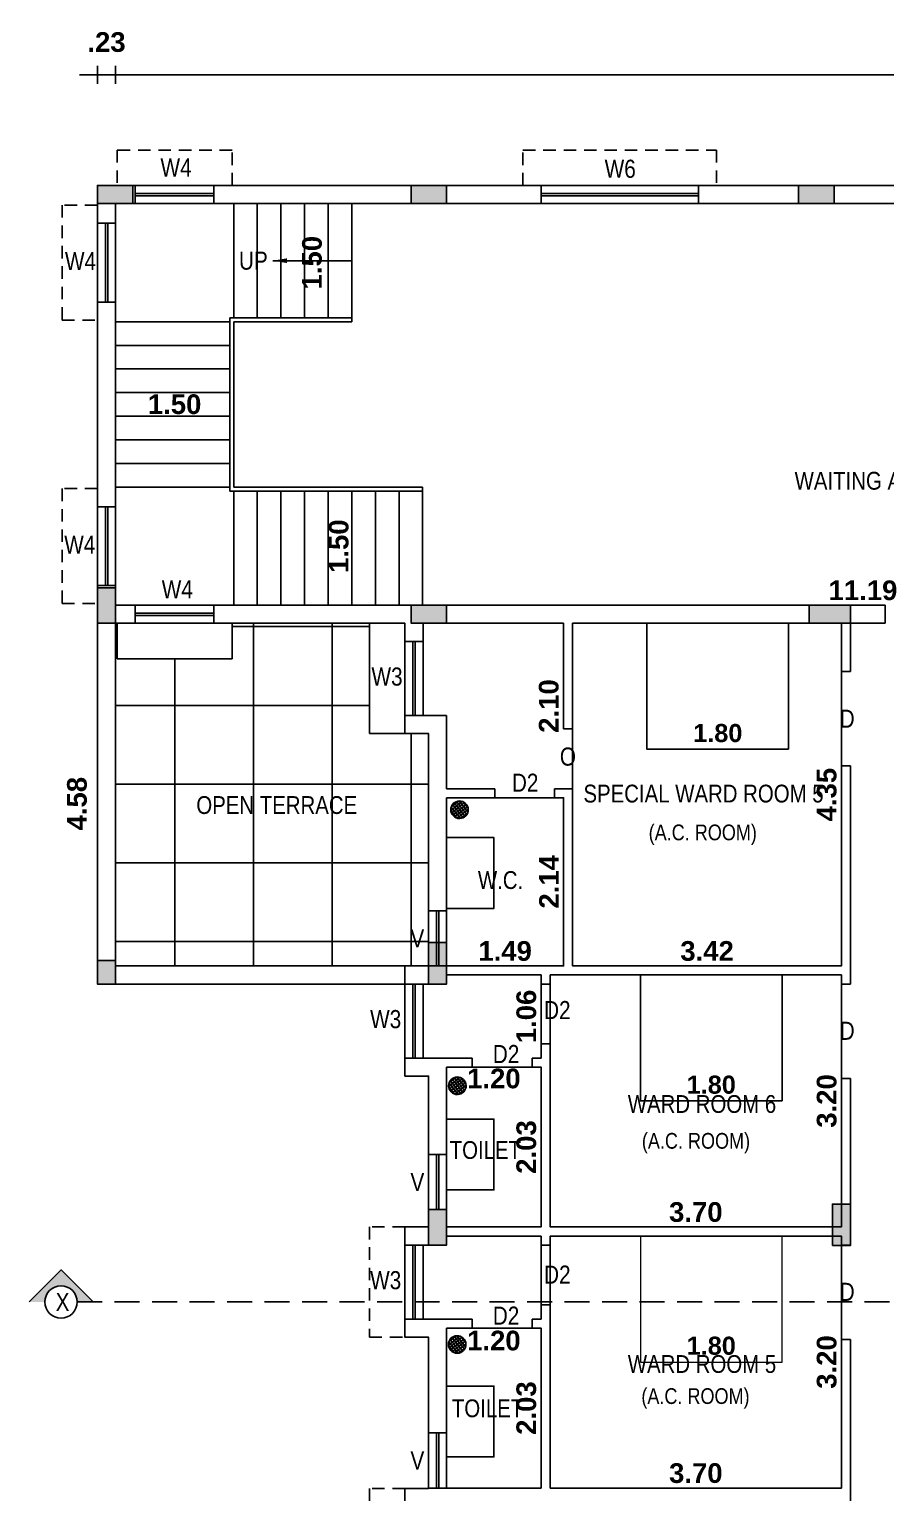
# Model space of a CAD drawing. Header units: metres. Extents: x 1336 to 1656, y -163 to -53.
# Drawn here: x 1505.05 to 1515.92, y -126.99 to -108.41 of the extents above; entities that cross this region are included whole.
import ezdxf

# ---------------------------------------------------------------- set-up
doc = ezdxf.new("R2010")
doc.units = ezdxf.units.M
doc.header["$PDMODE"] = 3
doc.header["$PDSIZE"] = -15
doc.linetypes.add('HIDDEN', pattern=[9.525, 6.35, -3.175])
for name, color, linetype in [('.', 7, 'Continuous'), ('BLK_1_FLR_2_BLT_UP_AREA', 12, 'Continuous'), ('BLK_1_FLR_2_REGULAR_ROOM_10', 7, 'Continuous'), ('BLK_1_FLR_2_REGULAR_ROOM_11', 7, 'Continuous'), ('BLK_1_FLR_2_REGULAR_ROOM_9', 2, 'Continuous'), ('BLK_1_FLR_2_ROOF_AREA', 54, 'Continuous'), ('BLK_1_FLR_2_ROOM_10_LIGHT_VENTILATION_1', 7, 'Continuous'), ('BLK_1_FLR_2_ROOM_11_LIGHT_VENTILATION_1', 7, 'Continuous'), ('BLK_1_FLR_2_WASH', 60, 'Continuous'), ('BLK_1_FLR_2_WC_BATH', 3, 'Continuous'), ('TOILET_VENTILATION', 7, 'Continuous')]:
    doc.layers.add(name, color=color, linetype=linetype)
doc.layers.add('BLK_1_FLR_2_ROOM_9_LIGHT_VENTILATION_1', color=232, linetype='Continuous', lineweight=0)
doc.styles.add('Ar Bold', font='arialbd.ttf')
doc.styles.get("Standard").update_dxf_attribs({"font": 'times.ttf'})
doc.styles.add('style5', font='swissc.ttf')
doc.dimstyles.new('Copy(5) of Standard', dxfattribs={"dimtxt": 0.23, "dimasz": 0.18, "dimexe": 0.18, "dimexo": 0.0625, "dimgap": 0.09, "dimtad": 0, "dimtih": 1, "dimtoh": 1, "dimzin": 0, "dimdsep": 46, "dimtxsty": 'Standard', "dimcen": 0.09, "dimadec": 0, "dimazin": 0, "dimtfac": 1, "dimtofl": 0, "dimtmove": 0, "dimatfit": 3, "dimfxl": 0, "dimtolj": 1, "dimtzin": 0, "dimarcsym": 0})
doc.dimstyles.new('~dimensions', dxfattribs={"dimtxt": 0.25, "dimasz": 0.17, "dimexe": 0.05, "dimexo": 0.0625, "dimgap": 0.06, "dimtad": 1, "dimzin": 4, "dimdsep": 46, "dimtxsty": 'Ar Bold', "dimcen": 0.09, "dimse1": 1, "dimse2": 1, "dimsd1": 1, "dimsd2": 1, "dimclrt": 71, "dimadec": 0, "dimazin": 0, "dimtfac": 1, "dimtix": 1, "dimtofl": 0, "dimtmove": 2, "dimatfit": 3, "dimfxl": 0, "dimtolj": 1, "dimtzin": 0, "dimarcsym": 0})
pattern_1 = [(38.805684, (25.026812, -245.743093), (-0.0198971256, 0.02474200664), []), (128.805684, (25.026812, -245.743093), (-0.02474200664, -0.0198971256), [])]
pattern_2 = [(38.805684, (24.998777, -249.247887), (-0.0198971256, 0.02474200664), []), (128.805684, (24.998777, -249.247887), (-0.02474200664, -0.0198971256), [])]
pattern_3 = [(38.805684, (24.996455, -252.533046), (-0.0198971256, 0.02474200664), []), (128.805684, (24.996455, -252.533046), (-0.02474200664, -0.0198971256), [])]

# ---------------------------------------------------------------- blocks, each defined once
blk = doc.blocks.new('*D1285')
at = {"layer": 'Defpoints', "color": 0}
for p in [(1511.661, -126.934), (1515.361, -126.934), (1515.361, -126.934)]:
    blk.add_point(p, dxfattribs=at)
at = {"color": 71, "insert": (1513.511, -126.746), "char_height": 0.25, "attachment_point": 5, "style": 'Ar Bold'}
blk.add_mtext('\\A1;3.70', dxfattribs=at)
blk = doc.blocks.new('*D1286')
at = {"layer": 'Defpoints', "color": 0}
for p in [(1515.361, -123.734), (1515.361, -123.734), (1515.361, -126.934)]:
    blk.add_point(p, dxfattribs=at)
at = {"color": 71, "insert": (1515.174, -125.334), "char_height": 0.25, "attachment_point": 5, "rotation": 90, "style": 'Ar Bold'}
blk.add_mtext('\\A1;3.20', dxfattribs=at)
blk = doc.blocks.new('*D1287')
at = {"layer": 'Defpoints', "color": 0}
for p in [(1511.546, -120.419), (1511.546, -120.419), (1511.546, -121.474)]:
    blk.add_point(p, dxfattribs=at)
at = {"color": 71, "insert": (1511.359, -120.946), "char_height": 0.25, "attachment_point": 5, "rotation": 90, "style": 'Ar Bold'}
blk.add_mtext('\\A1;1.06', dxfattribs=at)
blk = doc.blocks.new('*D1288')
at = {"layer": 'Defpoints', "color": 0}
for p in [(1510.346, -124.904), (1511.546, -124.904), (1511.546, -125.25)]:
    blk.add_point(p, dxfattribs=at)
at = {"color": 71, "insert": (1510.946, -125.063), "char_height": 0.25, "attachment_point": 5, "style": 'Ar Bold'}
blk.add_mtext('\\A1;1.20', dxfattribs=at)
blk = doc.blocks.new('*D1289')
at = {"layer": 'Defpoints', "color": 0}
for p in [(1510.346, -121.589), (1511.546, -121.589), (1511.546, -121.923)]:
    blk.add_point(p, dxfattribs=at)
at = {"color": 71, "insert": (1510.946, -121.735), "char_height": 0.25, "attachment_point": 5, "style": 'Ar Bold'}
blk.add_mtext('\\A1;1.20', dxfattribs=at)
blk = doc.blocks.new('*D1290')
at = {"layer": 'Defpoints', "color": 0}
for p in [(1511.661, -123.619), (1515.361, -123.619), (1515.361, -123.619)]:
    blk.add_point(p, dxfattribs=at)
at = {"color": 71, "insert": (1513.511, -123.431), "char_height": 0.25, "attachment_point": 5, "style": 'Ar Bold'}
blk.add_mtext('\\A1;3.70', dxfattribs=at)
blk = doc.blocks.new('*D1291')
at = {"layer": 'Defpoints', "color": 0}
for p in [(1515.361, -120.419), (1515.361, -120.419), (1515.361, -123.619)]:
    blk.add_point(p, dxfattribs=at)
at = {"color": 71, "insert": (1515.174, -122.019), "char_height": 0.25, "attachment_point": 5, "rotation": 90, "style": 'Ar Bold'}
blk.add_mtext('\\A1;3.20', dxfattribs=at)
blk = doc.blocks.new('*D1294')
at = {"layer": 'Defpoints', "color": 0}
for p in [(1511.546, -124.904), (1511.546, -124.904), (1511.546, -126.934)]:
    blk.add_point(p, dxfattribs=at)
at = {"color": 71, "insert": (1511.359, -125.919), "char_height": 0.25, "attachment_point": 5, "rotation": 90, "style": 'Ar Bold'}
blk.add_mtext('\\A1;2.03', dxfattribs=at)
blk = doc.blocks.new('*D1295')
at = {"layer": 'Defpoints', "color": 0}
for p in [(1511.546, -121.589), (1511.546, -121.589), (1511.546, -123.619)]:
    blk.add_point(p, dxfattribs=at)
at = {"color": 71, "insert": (1511.359, -122.604), "char_height": 0.25, "attachment_point": 5, "rotation": 90, "style": 'Ar Bold'}
blk.add_mtext('\\A1;2.03', dxfattribs=at)
blk = doc.blocks.new('*D1296')
at = {"layer": 'Defpoints', "color": 0}
for p in [(1511.946, -120.304), (1515.361, -120.304), (1515.361, -120.304)]:
    blk.add_point(p, dxfattribs=at)
at = {"color": 71, "insert": (1513.654, -120.116), "char_height": 0.25, "attachment_point": 5, "style": 'Ar Bold'}
blk.add_mtext('\\A1;3.42', dxfattribs=at)
blk = doc.blocks.new('*D1297')
at = {"layer": 'Defpoints', "color": 0}
for p in [(1515.361, -115.954), (1515.361, -115.954), (1515.361, -120.304)]:
    blk.add_point(p, dxfattribs=at)
at = {"color": 71, "insert": (1515.174, -118.129), "char_height": 0.25, "attachment_point": 5, "rotation": 90, "style": 'Ar Bold'}
blk.add_mtext('\\A1;4.35', dxfattribs=at)
blk = doc.blocks.new('*D1298')
at = {"layer": 'Defpoints', "color": 0}
for p in [(1511.831, -118.169), (1511.831, -118.169), (1511.831, -120.304)]:
    blk.add_point(p, dxfattribs=at)
at = {"color": 71, "insert": (1511.646, -119.236), "char_height": 0.25, "attachment_point": 5, "rotation": 90, "style": 'Ar Bold'}
blk.add_mtext('\\A1;2.14', dxfattribs=at)
blk = doc.blocks.new('*D1299')
at = {"layer": 'Defpoints', "color": 0}
for p in [(1510.041, -115.724), (1521.226, -115.724), (1521.226, -115.724)]:
    blk.add_point(p, dxfattribs=at)
at = {"color": 71, "insert": (1515.634, -115.536), "char_height": 0.25, "attachment_point": 5, "style": 'Ar Bold'}
blk.add_mtext('\\A1;11.19', dxfattribs=at)
blk = doc.blocks.new('*D1300')
at = {"layer": 'Defpoints', "color": 0}
for p in [(1510.346, -120.304), (1511.831, -120.304), (1511.831, -120.304)]:
    blk.add_point(p, dxfattribs=at)
at = {"color": 71, "insert": (1511.089, -120.116), "char_height": 0.25, "attachment_point": 5, "style": 'Ar Bold'}
blk.add_mtext('\\A1;1.49', dxfattribs=at)
blk = doc.blocks.new('*D1332')
at = {"layer": 'Defpoints', "color": 0}
for p in [(1511.831, -115.954), (1511.831, -118.054), (1511.831, -118.054)]:
    blk.add_point(p, dxfattribs=at)
at = {"color": 71, "insert": (1511.644, -117.004), "char_height": 0.25, "attachment_point": 5, "rotation": 90, "style": 'Ar Bold'}
blk.add_mtext('\\A1;2.10', dxfattribs=at)
blk = doc.blocks.new('*D1336')
at = {"layer": 'Defpoints', "color": 0}
for p in [(1507.641, -113.36), (1506.141, -113.624), (1507.641, -113.624)]:
    blk.add_point(p, dxfattribs=at)
at = {"color": 71, "insert": (1506.891, -113.173), "char_height": 0.25, "attachment_point": 5, "style": 'Ar Bold'}
blk.add_mtext('\\A1;1.50', dxfattribs=at)
blk = doc.blocks.new('*D1337')
at = {"layer": 'Defpoints', "color": 0}
for p in [(1509.141, -114.224), (1509.164, -114.224), (1509.141, -115.724)]:
    blk.add_point(p, dxfattribs=at)
at = {"color": 71, "insert": (1508.976, -114.974), "char_height": 0.25, "attachment_point": 5, "rotation": 90, "style": 'Ar Bold'}
blk.add_mtext('\\A1;1.50', dxfattribs=at)
blk = doc.blocks.new('*D1338')
at = {"layer": 'Defpoints', "color": 0}
for p in [(1508.841, -110.624), (1508.825, -112.124), (1508.841, -112.124)]:
    blk.add_point(p, dxfattribs=at)
at = {"color": 71, "insert": (1508.637, -111.374), "char_height": 0.25, "attachment_point": 5, "rotation": 90, "style": 'Ar Bold'}
blk.add_mtext('\\A1;1.50', dxfattribs=at)
blk = doc.blocks.new('*D745')
at = {"layer": 'Defpoints', "color": 0}
for p in [(1505.911, -108.875), (1506.141, -108.762), (1506.141, -108.875)]:
    blk.add_point(p, dxfattribs=at)
at = {"color": 71, "insert": (1506.026, -108.574), "char_height": 0.25, "attachment_point": 5, "style": 'Ar Bold'}
blk.add_mtext('\\A1;.23', dxfattribs=at)
blk = doc.blocks.new('*D746')
at = {"layer": 'Defpoints', "color": 0}
for p in [(1506.141, -108.875), (1533.031, -108.762), (1533.031, -108.875)]:
    blk.add_point(p, dxfattribs=at)
at = {"color": 71, "insert": (1519.586, -108.574), "char_height": 0.25, "attachment_point": 5, "style": 'Ar Bold'}
blk.add_mtext('\\A1;26.89', dxfattribs=at)
blk = doc.blocks.new('*D749')
at = {"layer": 'Defpoints', "color": 0}
for p in [(1515.361, -115.954), (1515.361, -115.954), (1515.361, -120.304)]:
    blk.add_point(p, dxfattribs=at)
at = {"color": 71, "insert": (1515.174, -118.129), "char_height": 0.25, "attachment_point": 5, "rotation": 90, "style": 'Ar Bold'}
blk.add_mtext('\\A1;4.35', dxfattribs=at)
blk = doc.blocks.new('*D750')
at = {"layer": 'Defpoints', "color": 0}
for p in [(1510.041, -115.724), (1521.226, -115.724), (1521.226, -115.724)]:
    blk.add_point(p, dxfattribs=at)
at = {"color": 71, "insert": (1515.634, -115.536), "char_height": 0.25, "attachment_point": 5, "style": 'Ar Bold'}
blk.add_mtext('\\A1;11.19', dxfattribs=at)
blk = doc.blocks.new('*D751')
at = {"layer": 'Defpoints', "color": 0}
for p in [(1510.041, -115.724), (1521.226, -115.724), (1521.226, -115.724)]:
    blk.add_point(p, dxfattribs=at)
at = {"color": 71, "insert": (1515.634, -115.536), "char_height": 0.25, "attachment_point": 5, "style": 'Ar Bold'}
blk.add_mtext('\\A1;11.19', dxfattribs=at)
blk = doc.blocks.new('*D752')
at = {"layer": 'Defpoints', "color": 0}
for p in [(1505.911, -115.954), (1505.84, -120.534), (1505.911, -120.534)]:
    blk.add_point(p, dxfattribs=at)
at = {"color": 71, "insert": (1505.652, -118.244), "char_height": 0.25, "attachment_point": 5, "rotation": 90, "style": 'Ar Bold'}
blk.add_mtext('\\A1;4.58', dxfattribs=at)

msp = doc.modelspace()

# ---------------------------------------------------------------- hatches: boundary and pattern name
at = {"layer": '.'}
h = msp.add_hatch(color=256, dxfattribs=at)
h.dxf.hatch_style = 1
h.paths.add_polyline_path([(1506.3612, -110.6238), (1506.3612, -110.3938), (1505.9112, -110.3938), (1505.9112, -110.6238)])
h = msp.add_hatch(color=256, dxfattribs=at)
h.dxf.hatch_style = 1
h.paths.add_polyline_path([(1509.8962, -110.3938), (1509.8962, -110.6238), (1510.3462, -110.6238), (1510.3462, -110.3938)])
h = msp.add_hatch(color=256, dxfattribs=at)
h.dxf.hatch_style = 1
h.paths.add_polyline_path([(1514.8162, -110.3938), (1514.8162, -110.6238), (1515.2662, -110.6238), (1515.2662, -110.3938)])
h = msp.add_hatch(color=256, dxfattribs=at)
h.dxf.hatch_style = 1
h.paths.add_polyline_path([(1506.1412, -115.5038), (1505.9112, -115.5038), (1505.9112, -115.9538), (1506.1412, -115.9538)])
h = msp.add_hatch(color=256, dxfattribs=at)
h.dxf.hatch_style = 1
h.paths.add_polyline_path([(1509.8962, -115.7238), (1509.8962, -115.9538), (1510.3462, -115.9538), (1510.3462, -115.7238)])
h = msp.add_hatch(color=256, dxfattribs=at)
h.dxf.hatch_style = 1
h.paths.add_polyline_path([(1515.4762, -115.9538), (1515.4762, -115.7238), (1514.9512, -115.7238), (1514.9512, -115.9538)])
h = msp.add_hatch(color=256, dxfattribs=at)
h.dxf.hatch_style = 1
h.paths.add_polyline_path([(1510.3462, -120.0088), (1510.1162, -120.0088), (1510.1162, -120.5338), (1510.3462, -120.5338)])
h = msp.add_hatch(color=256, dxfattribs=at)
h.dxf.hatch_style = 1
h.paths.add_polyline_path([(1515.4762, -123.3288), (1515.2462, -123.3288), (1515.2462, -123.8538), (1515.4762, -123.8538)])
h = msp.add_hatch(color=256, dxfattribs=at)
h.dxf.hatch_style = 1
h.paths.add_polyline_path([(1510.3462, -123.3988), (1510.1162, -123.3988), (1510.1162, -123.8488), (1510.3462, -123.8488)])
h = msp.add_hatch()
h.set_pattern_fill('NET', color=256, scale=8)
h.set_pattern_definition([(0, (992.8931, -199.9958), (0, 1), []), (90, (992.8931, -199.9958), (-1, 1e-16), [])])
h.paths.add_polyline_path([(1510.1162, -117.3538), (1509.8162, -117.3538), (1509.3662, -117.3538), (1509.3662, -117.3438), (1509.3662, -115.9538), (1507.6212, -115.9538), (1507.6212, -116.4038), (1507.6112, -116.4038), (1506.1612, -116.4038), (1506.1612, -115.9538), (1506.1412, -115.9538), (1506.1412, -120.3038), (1510.1162, -120.3038), (1510.1162, -119.6038)])
h.paths.add_polyline_path([(1507.1076, -118.4391), (1509.0852, -118.4391), (1509.0852, -118.0837), (1507.1076, -118.0837)], flags=24)
h.paths.add_polyline_path([(1509.8291, -120.1265), (1510.1047, -120.1265), (1510.1047, -119.7815), (1509.8291, -119.7815)], flags=24)
h = msp.add_hatch(color=256)
h.dxf.hatch_style = 1
h.paths.add_polyline_path([(1506.1412, -120.2338), (1505.9112, -120.2338), (1505.9112, -120.5338), (1506.1412, -120.5338)])
msp.add_hatch(color=256).paths.add_polyline_path([(1505.4517, -124.165), (1505.045, -124.5717), (1505.2438, -124.5717, -1), (1505.653, -124.5717), (1505.8584, -124.5717)])
at = {"layer": 'BLK_1_FLR_2_WASH'}
h = msp.add_hatch(dxfattribs=at)
h.set_pattern_fill('ANSI37', color=60, scale=0.01, angle=-6.19432)
h.set_pattern_definition(pattern_1)
edge = h.paths.add_edge_path()
edge.add_arc((1510.5104, -118.321), 0.1112, 11.71868, 371.71868)
h.paths.add_polyline_path([(1510.4887, -118.2824), (1510.6212, -118.3125), (1510.4729, -118.2792), (1510.4888, -118.2832)], flags=16)
h = msp.add_hatch(dxfattribs=at)
h.set_pattern_fill('ANSI37', color=60, scale=0.01, angle=-6.19432)
h.set_pattern_definition(pattern_1)
edge = h.paths.add_edge_path()
edge.add_arc((1510.5104, -118.321), 0.1112, 11.71868, 371.71868)
h.paths.add_polyline_path([(1510.4887, -118.2824), (1510.6212, -118.3125), (1510.4729, -118.2792), (1510.4888, -118.2832)], flags=16)
h = msp.add_hatch(dxfattribs=at)
h.set_pattern_fill('ANSI37', color=60, scale=0.01, angle=-6.19432)
h.set_pattern_definition(pattern_2)
edge = h.paths.add_edge_path()
edge.add_arc((1510.4823, -121.8258), 0.1112, 11.71868, 371.71868)
h.paths.add_polyline_path([(1510.4607, -121.7872), (1510.5932, -121.8173), (1510.4449, -121.784), (1510.4608, -121.788)], flags=16)
h = msp.add_hatch(dxfattribs=at)
h.set_pattern_fill('ANSI37', color=60, scale=0.01, angle=-6.19432)
h.set_pattern_definition(pattern_2)
edge = h.paths.add_edge_path()
edge.add_arc((1510.4823, -121.8258), 0.1112, 11.71868, 371.71868)
h.paths.add_polyline_path([(1510.4607, -121.7872), (1510.5932, -121.8173), (1510.4449, -121.784), (1510.4608, -121.788)], flags=16)
h = msp.add_hatch(dxfattribs=at)
h.set_pattern_fill('ANSI37', color=60, scale=0.01, angle=-6.19432)
h.set_pattern_definition(pattern_3)
edge = h.paths.add_edge_path()
edge.add_arc((1510.48, -125.1109), 0.1112, 11.71868, 371.71868)
h.paths.add_polyline_path([(1510.4583, -125.0724), (1510.5909, -125.1024), (1510.4426, -125.0691), (1510.4585, -125.0731)], flags=16)
h = msp.add_hatch(dxfattribs=at)
h.set_pattern_fill('ANSI37', color=60, scale=0.01, angle=-6.19432)
h.set_pattern_definition(pattern_3)
edge = h.paths.add_edge_path()
edge.add_arc((1510.48, -125.1109), 0.1112, 11.71868, 371.71868)
h.paths.add_polyline_path([(1510.4583, -125.0724), (1510.5909, -125.1024), (1510.4426, -125.0691), (1510.4585, -125.0731)], flags=16)

# ---------------------------------------------------------------- linework, layer by layer
at = {"color": 4}
for p, q in [((1505.9112, -109.1047), (1505.9112, -108.8747)), ((1506.1412, -109.1047), (1506.1412, -108.8747)), ((1505.6812, -108.9897), (1533.4912, -108.9897)), ((1507.3912, -110.4938), (1506.3912, -110.4938)), ((1507.3912, -110.5238), (1506.3912, -110.5238)), ((1511.5452, -110.4938), (1513.5452, -110.4938)), ((1511.5452, -110.5238), (1513.5452, -110.5238)), ((1506.0112, -110.8738), (1506.0112, -111.8738)), ((1506.0412, -110.8738), (1506.0412, -111.8738)), ((1506.0112, -114.4738), (1506.0112, -115.4738)), ((1506.0412, -114.4738), (1506.0412, -115.4738)), ((1506.3912, -115.8238), (1507.3912, -115.8238)), ((1506.3912, -115.8538), (1507.3912, -115.8538)), ((1509.9162, -116.1838), (1509.9162, -117.1238)), ((1509.9462, -116.1838), (1509.9462, -117.1238)), ((1509.9162, -120.5338), (1509.9162, -121.4738)), ((1509.9462, -120.5338), (1509.9462, -121.4738)), ((1510.0462, -120.5338), (1510.0462, -121.4738)), ((1509.9162, -123.8488), (1509.9162, -124.7888)), ((1509.9462, -123.8488), (1509.9462, -124.7888)), ((1510.0462, -123.8488), (1510.0462, -124.7888))]:
    msp.add_line(p, q, dxfattribs=at)
at = {"color": 1}
for p, q in [((1505.9112, -115.9538), (1505.9112, -110.3938)), ((1505.9112, -110.3938), (1533.2612, -110.3938)), ((1506.1412, -115.7238), (1506.1412, -110.6238)), ((1506.1412, -110.6238), (1533.0312, -110.6238)), ((1506.1412, -115.7238), (1515.9162, -115.7238)), ((1515.9162, -115.9538), (1515.9162, -115.7238)), ((1505.9112, -115.9538), (1509.8162, -115.9538)), ((1505.9112, -115.9538), (1505.9112, -120.5338)), ((1506.1412, -115.9538), (1506.1412, -120.3038)), ((1509.8162, -117.3538), (1509.8162, -115.9538)), ((1510.0462, -115.9538), (1511.8312, -115.9538)), ((1510.0462, -117.1238), (1510.0462, -115.9538)), ((1511.8312, -117.2938), (1511.8312, -115.9538)), ((1511.9462, -115.9538), (1515.3612, -115.9538)), ((1511.9462, -117.2938), (1511.9462, -115.9538)), ((1515.3612, -116.5638), (1515.3612, -115.9538)), ((1515.4762, -115.9538), (1515.9162, -115.9538)), ((1515.4762, -116.5638), (1515.4762, -115.9538)), ((1515.3612, -116.5638), (1515.4762, -116.5638)), ((1510.0462, -117.1238), (1510.3462, -117.1238)), ((1510.3462, -118.0538), (1510.3462, -117.1238)), ((1509.8162, -117.3538), (1510.1162, -117.3538)), ((1510.1162, -120.3038), (1510.1162, -117.3538)), ((1511.9462, -117.2938), (1511.8312, -117.2938)), ((1515.3612, -120.3038), (1515.3612, -117.7638)), ((1515.3612, -117.7638), (1515.4762, -117.7638)), ((1515.4762, -120.5338), (1515.4762, -117.7638)), ((1510.9562, -118.0538), (1510.3462, -118.0538)), ((1510.3462, -120.3038), (1510.3462, -118.1688)), ((1511.8312, -118.1688), (1510.3462, -118.1688)), ((1510.9562, -118.1688), (1510.9562, -118.0538)), ((1511.9462, -118.0538), (1511.7162, -118.0538)), ((1511.7162, -118.1688), (1511.7162, -118.0538)), ((1511.8312, -118.0538), (1511.8312, -118.0538)), ((1511.8312, -120.3038), (1511.8312, -118.1688)), ((1511.9462, -120.3038), (1511.9462, -118.0538)), ((1510.1162, -120.3038), (1506.1412, -120.3038)), ((1509.8162, -120.3038), (1509.8162, -121.7038)), ((1511.8312, -120.3038), (1510.3462, -120.3038)), ((1510.3462, -120.5338), (1510.3462, -120.4188)), ((1511.5462, -120.4188), (1510.3462, -120.4188)), ((1510.3462, -120.5338), (1510.3462, -120.4188)), ((1511.5462, -120.5338), (1511.5462, -120.4188)), ((1515.3612, -120.4188), (1511.6612, -120.4188)), ((1511.6612, -120.5338), (1511.6612, -120.4188)), ((1515.3612, -120.3038), (1511.9462, -120.3038)), ((1515.3612, -120.5338), (1515.3612, -120.4188)), ((1509.8162, -120.5338), (1505.9112, -120.5338)), ((1510.3462, -120.5338), (1509.8162, -120.5338)), ((1511.5462, -121.4738), (1511.5462, -120.5338)), ((1511.5462, -120.5338), (1511.6612, -120.5338)), ((1515.4762, -120.5338), (1515.3612, -120.5338)), ((1511.5462, -121.2938), (1511.6612, -121.2938)), ((1511.6612, -123.6188), (1511.6612, -121.2938)), ((1509.8162, -121.4738), (1510.3462, -121.4738)), ((1510.6712, -121.4738), (1510.3462, -121.4738)), ((1510.6712, -121.5888), (1510.6712, -121.4738)), ((1511.5462, -121.4738), (1511.4312, -121.4738)), ((1511.4312, -121.5888), (1511.4312, -121.4738)), ((1509.8162, -121.7038), (1510.1162, -121.7038)), ((1510.1162, -123.6188), (1510.1162, -121.7038)), ((1510.3462, -123.6188), (1510.3462, -121.5888)), ((1511.5462, -121.5888), (1510.3462, -121.5888)), ((1511.5462, -123.6188), (1511.5462, -121.5888)), ((1515.3612, -123.6188), (1515.3612, -121.7338)), ((1515.4762, -121.7338), (1515.3612, -121.7338)), ((1515.4762, -123.8488), (1515.4762, -121.7338)), ((1510.1162, -123.6188), (1509.8162, -123.6188)), ((1509.8162, -123.6188), (1509.8162, -123.8488)), ((1511.5462, -123.6188), (1510.3462, -123.6188)), ((1510.3462, -123.8488), (1510.3462, -123.7338)), ((1511.5462, -123.7338), (1510.3462, -123.7338)), ((1510.3462, -123.8488), (1510.3462, -123.7338)), ((1511.5462, -123.8488), (1511.5462, -123.7338)), ((1515.3612, -123.6188), (1511.6612, -123.6188)), ((1515.3612, -123.7338), (1511.6612, -123.7338)), ((1511.6612, -123.8488), (1511.6612, -123.7338)), ((1515.3612, -123.8488), (1515.3612, -123.7338)), ((1510.3462, -123.8488), (1509.8162, -123.8488)), ((1511.5462, -124.7888), (1511.5462, -123.8488)), ((1511.5462, -123.8488), (1511.6612, -123.8488)), ((1515.4762, -123.8488), (1515.3612, -123.8488)), ((1511.5462, -124.6088), (1511.6612, -124.6088)), ((1511.6612, -126.9338), (1511.6612, -124.6088)), ((1509.8162, -124.7888), (1509.8162, -125.0188)), ((1509.8162, -124.7888), (1510.3462, -124.7888)), ((1510.6712, -124.7888), (1510.3462, -124.7888)), ((1510.6712, -124.7888), (1510.6712, -124.9038)), ((1511.5462, -124.7888), (1511.4312, -124.7888)), ((1511.4312, -124.7888), (1511.4312, -124.9038)), ((1509.8162, -125.0188), (1510.1162, -125.0188)), ((1510.1162, -126.9388), (1510.1162, -125.0188)), ((1510.3462, -126.9338), (1510.3462, -124.9038)), ((1511.5462, -124.9038), (1510.3462, -124.9038)), ((1511.5462, -126.9338), (1511.5462, -124.9038)), ((1515.3612, -126.9338), (1515.3612, -125.0488)), ((1515.4762, -125.0488), (1515.3612, -125.0488)), ((1515.4762, -127.1638), (1515.4762, -125.0488)), ((1510.1162, -126.9388), (1509.8162, -126.9388)), ((1509.8162, -126.9388), (1509.8162, -127.1688)), ((1511.5462, -126.9338), (1510.3462, -126.9338)), ((1515.3612, -126.9338), (1511.6612, -126.9338))]:
    msp.add_line(p, q, dxfattribs=at)
at = {"linetype": 'HIDDEN'}
for p, q in [((1507.6412, -112.0738), (1507.6412, -110.6238)), ((1506.1412, -112.1238), (1507.5912, -112.1238)), ((1506.1412, -112.4238), (1507.5912, -112.4238)), ((1506.1412, -112.7238), (1507.5912, -112.7238)), ((1506.1412, -113.0238), (1507.5912, -113.0238)), ((1506.1412, -113.3238), (1507.5912, -113.3238)), ((1506.1412, -113.6238), (1507.5912, -113.6238)), ((1506.1412, -113.9238), (1507.5912, -113.9238)), ((1506.1412, -114.2238), (1507.5912, -114.2238)), ((1507.6412, -115.7238), (1507.6412, -114.2738)), ((1507.9412, -115.7238), (1507.9412, -114.2738)), ((1508.2412, -115.7238), (1508.2412, -114.2738)), ((1508.5412, -115.7238), (1508.5412, -114.2738)), ((1508.8412, -115.7238), (1508.8412, -114.2738)), ((1509.1412, -115.7238), (1509.1412, -114.2738)), ((1509.4412, -115.7238), (1509.4412, -114.2738)), ((1509.7412, -115.7238), (1509.7412, -114.2738)), ((1510.0412, -115.7238), (1510.0412, -114.2238))]:
    msp.add_line(p, q, dxfattribs=at)
for p, q in [((1507.9412, -112.0738), (1507.9412, -110.6238)), ((1508.2412, -112.0738), (1508.2412, -110.6238)), ((1508.5412, -112.0738), (1508.5412, -110.6238)), ((1508.8412, -112.0738), (1508.8412, -110.6238)), ((1509.1412, -112.1238), (1509.1412, -110.6238)), ((1507.5912, -112.0738), (1509.1412, -112.0738)), ((1507.5912, -114.2738), (1507.5912, -112.0738)), ((1507.6412, -112.1238), (1509.1412, -112.1238)), ((1507.6412, -114.2238), (1507.6412, -112.1238)), ((1507.5912, -114.2738), (1510.0412, -114.2738)), ((1507.6412, -114.2238), (1510.0412, -114.2238))]:
    msp.add_line(p, q)
at = {"color": 4, "linetype": 'HIDDEN', "ltscale": 0.8}
for p, q in [((1510.2162, -119.6038), (1510.2162, -120.3038)), ((1510.2462, -119.6038), (1510.2462, -120.3038)), ((1510.2162, -122.6988), (1510.2162, -123.3988)), ((1510.2462, -122.6988), (1510.2462, -123.3988)), ((1510.2162, -126.2338), (1510.2162, -126.9338)), ((1510.2462, -126.2338), (1510.2462, -126.9338))]:
    msp.add_line(p, q, dxfattribs=at)
at = {"color": 4, "linetype": 'HIDDEN', "ltscale": 0.05}
msp.add_line((1505.653, -124.5717), (1533.3934, -124.5717), dxfattribs=at)
at = {"color": 4, "linetype": 'HIDDEN', "ltscale": 0.025}
for points in [[(1507.6212, -110.3938), (1507.6212, -109.9438), (1506.1712, -109.9438), (1506.1612, -109.9438), (1506.1612, -110.3938)], [(1511.3152, -110.3938), (1511.3152, -109.9438), (1513.7752, -109.9438), (1513.7752, -109.9438), (1513.7752, -110.3938)], [(1505.9112, -110.6438), (1505.4612, -110.6438), (1505.4612, -112.0938), (1505.4612, -112.1038), (1505.9112, -112.1038)], [(1505.9112, -114.2438), (1505.4612, -114.2438), (1505.4612, -115.6938), (1505.4612, -115.7038), (1505.9112, -115.7038)], [(1509.8162, -123.6188), (1509.3662, -123.6188), (1509.3662, -125.0088), (1509.3662, -125.0188), (1509.8162, -125.0188)], [(1509.8162, -126.9388), (1509.3662, -126.9388), (1509.3662, -128.3288), (1509.3662, -128.3388), (1509.8162, -128.3388)]]:
    msp.add_lwpolyline(points, dxfattribs=at)
at = {"color": 1}
for points in [[(1505.9112, -110.3938), (1506.3612, -110.3938), (1506.3612, -110.6238), (1505.9112, -110.6238), (1505.9112, -110.3938)], [(1509.8962, -110.3938), (1510.3462, -110.3938), (1510.3462, -110.6238), (1509.8962, -110.6238), (1509.8962, -110.3938)], [(1514.8162, -110.3938), (1515.2662, -110.3938), (1515.2662, -110.6238), (1514.8162, -110.6238), (1514.8162, -110.3938)], [(1505.9112, -115.5038), (1506.1412, -115.5038), (1506.1412, -115.9538), (1505.9112, -115.9538), (1505.9112, -115.5038)], [(1509.8962, -115.7238), (1510.3462, -115.7238), (1510.3462, -115.9538), (1509.8962, -115.9538), (1509.8962, -115.7238)], [(1514.9512, -115.7238), (1515.4762, -115.7238), (1515.4762, -115.9538), (1514.9512, -115.9538), (1514.9512, -115.7238)], [(1510.1162, -120.5338), (1510.1162, -120.0088), (1510.3462, -120.0088), (1510.3462, -120.5338), (1510.1162, -120.5338)], [(1515.2462, -123.8538), (1515.2462, -123.3288), (1515.4762, -123.3288), (1515.4762, -123.8538), (1515.2462, -123.8538)], [(1510.1162, -123.3988), (1510.3462, -123.3988), (1510.3462, -123.8488), (1510.1162, -123.8488), (1510.1162, -123.3988)]]:
    msp.add_lwpolyline(points, dxfattribs=at)
at = {"color": 4}
for points in [[(1507.3912, -110.6238), (1506.3912, -110.6238), (1506.3912, -110.3938), (1507.3912, -110.3938)], [(1511.5452, -110.6238), (1513.5452, -110.6238), (1513.5452, -110.3938), (1511.5452, -110.3938)], [(1506.1412, -110.8738), (1506.1412, -111.8738), (1505.9112, -111.8738), (1505.9112, -110.8738)], [(1506.1412, -114.4738), (1506.1412, -115.4738), (1505.9112, -115.4738), (1505.9112, -114.4738)], [(1506.3912, -115.7238), (1507.3912, -115.7238), (1507.3912, -115.9538), (1506.3912, -115.9538)], [(1505.9112, -115.9538), (1509.8162, -115.9538), (1509.8162, -117.3538), (1510.1162, -117.3538), (1510.1162, -120.3038), (1509.8162, -120.3038), (1509.8162, -120.5338), (1505.9112, -120.5338)], [(1510.0462, -116.1838), (1510.0462, -117.1238), (1509.8162, -117.1238), (1509.8162, -116.1838)], [(1510.3462, -119.6038), (1510.3462, -120.3038), (1510.1162, -120.3038), (1510.1162, -119.6038)], [(1510.0462, -120.5338), (1510.0462, -121.4738), (1509.8162, -121.4738), (1509.8162, -120.5338)], [(1510.3462, -122.6988), (1510.3462, -123.3988), (1510.1162, -123.3988), (1510.1162, -122.6988)], [(1510.0462, -123.8488), (1510.0462, -124.7888), (1509.8162, -124.7888), (1509.8162, -123.8488)], [(1510.3462, -126.2338), (1510.3462, -126.9338), (1510.1162, -126.9338), (1510.1162, -126.2338)]]:
    msp.add_lwpolyline(points, close=True, dxfattribs=at)
at = {"color": 4, "linetype": 'HIDDEN'}
for points in [[(1506.1612, -115.9538), (1506.1612, -116.4038), (1507.6112, -116.4038), (1507.6212, -116.4038), (1507.6212, -115.9538)], [(1509.3662, -115.9538), (1509.3662, -117.3438), (1509.3662, -117.3538), (1509.8162, -117.3538)]]:
    msp.add_lwpolyline(points, dxfattribs=at)
msp.add_lwpolyline([(1505.9112, -120.5338), (1506.1412, -120.5338), (1506.1412, -120.2338), (1505.9112, -120.2338)], close=True)
msp.add_lwpolyline([(1505.8584, -124.5717), (1505.4517, -124.165), (1505.045, -124.5717)])
msp.add_circle((1505.4484, -124.5717), 0.2046)
at = {"layer": 'BLK_1_FLR_2_BLT_UP_AREA', "color": 12}
msp.add_lwpolyline([(1509.8162, -128.3388), (1509.8162, -126.9388), (1510.1162, -126.9338), (1510.1162, -125.0188), (1509.8162, -125.0188), (1509.8162, -123.6188), (1510.1162, -123.6188), (1510.1162, -121.7038), (1509.8162, -121.7038), (1509.8162, -120.3038), (1510.1162, -120.3038), (1510.1162, -117.3538), (1509.8162, -117.3538), (1509.8162, -115.9538), (1505.9112, -115.9538), (1505.9112, -110.3938), (1533.2612, -110.3938)], dxfattribs=at)
at = {"layer": 'BLK_1_FLR_2_REGULAR_ROOM_10', "color": 2}
msp.add_lwpolyline([(1511.6612, -120.4188), (1515.3612, -120.4188), (1515.3612, -123.6188), (1511.6612, -123.6188)], close=True, dxfattribs=at)
at = {"layer": 'BLK_1_FLR_2_REGULAR_ROOM_11', "color": 2}
msp.add_lwpolyline([(1511.9462, -115.9538), (1515.3612, -115.9538), (1515.3612, -120.3038), (1511.9462, -120.3038)], close=True, dxfattribs=at)
at = {"layer": 'BLK_1_FLR_2_REGULAR_ROOM_9', "color": 2}
msp.add_lwpolyline([(1515.3612, -126.9338), (1511.6612, -126.9338), (1511.6612, -123.7338), (1515.3612, -123.7338)], close=True, dxfattribs=at)
at = {"layer": 'BLK_1_FLR_2_ROOF_AREA', "color": 54}
msp.add_lwpolyline([(1509.8162, -128.3388), (1509.8162, -126.9388), (1510.1162, -126.9338), (1510.1162, -125.0188), (1509.8162, -125.0188), (1509.8162, -123.6188), (1510.1162, -123.6188), (1510.1162, -121.7038), (1509.8162, -121.7038), (1509.8162, -120.3038), (1510.1162, -120.3038), (1510.1162, -117.3538), (1509.8162, -117.3538), (1509.8162, -115.9538), (1505.9112, -115.9538), (1505.9112, -110.3938), (1533.2612, -110.3938)], dxfattribs=at)
at = {"layer": 'BLK_1_FLR_2_ROOM_10_LIGHT_VENTILATION_1', "color": 232}
msp.add_lwpolyline([(1514.6067, -122.0188), (1514.6067, -120.4188), (1512.8067, -120.4188), (1512.8067, -122.0188)], close=True, dxfattribs=at)
at = {"layer": 'BLK_1_FLR_2_ROOM_11_LIGHT_VENTILATION_1', "color": 232}
msp.add_lwpolyline([(1514.69, -117.5538), (1514.69, -115.9538), (1512.89, -115.9538), (1512.89, -117.5538)], close=True, dxfattribs=at)
at = {"layer": 'BLK_1_FLR_2_ROOM_9_LIGHT_VENTILATION_1', "color": 232}
msp.add_lwpolyline([(1514.6067, -125.3338), (1514.6067, -123.7338), (1512.8067, -123.7338), (1512.8067, -125.3338)], close=True, dxfattribs=at)
at = {"layer": 'BLK_1_FLR_2_WASH', "color": 60}
for points in [[(1510.4486, -118.4135, -2.3481205), (1510.6052, -118.3791, -0.4258725), (1510.4486, -118.4135, 3.3899462)], [(1510.4486, -118.4135, -2.3481205), (1510.6052, -118.3791, -0.4258725), (1510.4486, -118.4135, 3.3899462)], [(1510.4205, -121.9183, -2.3481205), (1510.5772, -121.8839, -0.4258725), (1510.4205, -121.9183, 3.3899462)], [(1510.4205, -121.9183, -2.3481205), (1510.5772, -121.8839, -0.4258725), (1510.4205, -121.9183, 3.3899462)], [(1510.4182, -125.2034, -2.3481205), (1510.5748, -125.169, -0.4258725), (1510.4182, -125.2034, 3.3899462)], [(1510.4182, -125.2034, -2.3481205), (1510.5748, -125.169, -0.4258725), (1510.4182, -125.2034, 3.3899462)]]:
    msp.add_lwpolyline(points, format="xyb", dxfattribs=at)
at = {"layer": 'BLK_1_FLR_2_WC_BATH', "color": 3}
for points in [[(1510.3462, -118.1688), (1511.8312, -118.1688), (1511.8312, -120.3038), (1510.3462, -120.3038)], [(1510.3462, -121.5888), (1511.5462, -121.5888), (1511.5462, -123.6188), (1510.3462, -123.6188)], [(1510.3462, -124.9038), (1511.5462, -124.9038), (1511.5462, -126.9338), (1510.3462, -126.9338)]]:
    msp.add_lwpolyline(points, close=True, dxfattribs=at)
at = {"layer": 'TOILET_VENTILATION', "color": 6}
for points in [[(1510.3462, -118.6738), (1510.9462, -118.6738), (1510.9462, -119.5738), (1510.3462, -119.5738)], [(1510.3462, -122.2488), (1510.9462, -122.2488), (1510.9462, -123.1488), (1510.3462, -123.1488)], [(1510.3462, -125.6396), (1510.9462, -125.6396), (1510.9462, -126.5396), (1510.3462, -126.5396)]]:
    msp.add_lwpolyline(points, close=True, dxfattribs=at)

# ---------------------------------------------------------------- texts
at = {"style": 'style5'}
for s, height, p in [('W4', 0.23, (1506.7117, -110.2807)), ('W6', 0.23, (1512.3531, -110.2967)), ('W4', 0.23, (1505.4984, -111.4689)), ('UP', 0.23, (1507.7083, -111.4629)), ('W4', 0.23, (1505.489, -115.0689)), ('W4', 0.23, (1506.7274, -115.637)), ('W3', 0.23, (1509.3915, -116.7446)), ('D', 0.23, (1515.3382, -117.2801)), ('O', 0.23, (1511.7839, -117.7609)), ('D2', 0.23, (1511.1748, -118.0926)), ('(A.C. ROOM)', 0.2, (1512.912, -118.7089)), ('V', 0.23, (1509.8866, -120.069)), ('D2', 0.23, (1511.5838, -120.98)), ('W3', 0.23, (1509.3741, -121.0946)), ('D', 0.23, (1515.3382, -121.2428)), ('D2', 0.23, (1510.9325, -121.5382)), ('(A.C. ROOM)', 0.2, (1512.8257, -122.6253)), ('V', 0.23, (1509.8866, -123.164)), ('D2', 0.23, (1511.5838, -124.3388)), ('W3', 0.23, (1509.3741, -124.4096)), ('X', 0.23, (1505.3803, -124.6866)), ('D', 0.23, (1515.3382, -124.5578)), ('D2', 0.23, (1510.9325, -124.8599)), ('(A.C. ROOM)', 0.2, (1512.8192, -125.8667)), ('V', 0.23, (1509.8866, -126.699))]:
    msp.add_text(s, height=height, dxfattribs=at).set_placement(p)
at = {"color": 7, "style": 'style5'}
for s, height, p in [('WAITING AREA', 0.226059, (1514.7658, -114.2565)), ('SPECIAL WARD ROOM 5', 0.226059, (1512.0837, -118.2287)), ('OPEN TERRACE', 0.226059, (1507.1669, -118.3745)), ('W.C.', 0.22606, (1510.7432, -119.327)), ('WARD ROOM 6', 0.226059, (1512.6472, -122.1707)), ('TOILET', 0.22606, (1510.3847, -122.755)), ('WARD ROOM 5', 0.226059, (1512.6472, -125.4722)), ('TOILET', 0.22606, (1510.4124, -126.0351))]:
    msp.add_text(s, height=height, dxfattribs=at).set_placement(p)
at = {"layer": 'BLK_1_FLR_2_ROOM_10_LIGHT_VENTILATION_1', "color": 232, "insert": (1513.7067, -121.8135), "char_height": 0.23, "attachment_point": 5, "style": 'Ar Bold'}
msp.add_mtext('\\A1;1.80', dxfattribs=at)
at = {"layer": 'BLK_1_FLR_2_ROOM_11_LIGHT_VENTILATION_1', "color": 232, "insert": (1513.79, -117.3485), "char_height": 0.23, "attachment_point": 5, "style": 'Ar Bold'}
msp.add_mtext('\\A1;1.80', dxfattribs=at)
at = {"layer": 'BLK_1_FLR_2_ROOM_9_LIGHT_VENTILATION_1', "color": 232, "insert": (1513.7067, -125.1285), "char_height": 0.23, "attachment_point": 5, "style": 'Ar Bold'}
msp.add_mtext('\\A1;1.80', dxfattribs=at)

# ---------------------------------------------------------------- dimensions: what is measured, and where the dimension line sits
for base, p1, p2, picture, middle in [((1506.1412, -108.762), (1505.9112, -108.8747), (1506.1412, -108.8747), '*D745', (1506.0262, -108.5743)), ((1533.0312, -108.762), (1506.1412, -108.8747), (1533.0312, -108.8747), '*D746', (1519.5862, -108.5743)), ((1507.6412, -113.3603), (1506.1412, -113.6238), (1507.6412, -113.6238), '*D1336', (1506.8912, -113.1726))]:
    dim = msp.add_linear_dim(base=base, p1=p1, p2=p2, dimstyle='~dimensions')
    dim.commit()
    dim.dimension.update_dxf_attribs({"geometry": picture, "text_midpoint": middle})
for base, p1, p2, picture, middle in [((1508.8249, -112.1238), (1508.8412, -110.6238), (1508.8412, -112.1238), '*D1338', (1508.6372, -111.3738)), ((1509.1638, -114.2238), (1509.1412, -115.7238), (1509.1412, -114.2238), '*D1337', (1508.9762, -114.9738))]:
    dim = msp.add_linear_dim(base=base, p1=p1, p2=p2, angle=90, dimstyle='~dimensions')
    dim.commit()
    dim.dimension.update_dxf_attribs({"geometry": picture, "text_midpoint": middle})
for p1, p2, distance, picture, middle in [((1510.0411847134, -115.7238175883), (1521.2261847134, -115.7238175883), 0, '*D1299', (1515.6336847134, -115.5360890753)), ((1510.0411847134, -115.7238175883), (1521.2261847134, -115.7238175883), 0, '*D750', (1515.6336847134, -115.5360890753)), ((1511.8312, -115.9538), (1511.8312, -118.0538), 0, '*D1332', (1511.6435, -117.0038)), ((1515.3612, -120.3038), (1515.3612, -115.9538), 0, '*D1297', (1515.1735, -118.1288)), ((1515.3612, -120.3038), (1515.3612, -115.9538), 0, '*D749', (1515.1735, -118.1288)), ((1511.8311847134, -120.3038175883), (1511.8311847134, -118.1688175883), 0, '*D1298', (1511.6456731172, -119.2363175883)), ((1510.3461847134, -120.3038175883), (1511.8311847134, -120.3038175883), 0, '*D1300', (1511.0886847134, -120.1160890753)), ((1511.9461847134, -120.3038175883), (1515.3611847134, -120.3038175883), 0, '*D1296', (1513.6536847134, -120.1161743413)), ((1511.5461847134, -121.4738175883), (1511.5461847134, -120.4188175883), 0, '*D1287', (1511.3585414665, -120.9463175883)), ((1515.3612, -123.6188), (1515.3612, -120.4188), 0, '*D1291', (1515.1735, -122.0188)), ((1510.3462, -121.5888), (1511.5462, -121.5888), -0.3341, '*D1289', (1510.9462, -121.7353)), ((1511.5462, -123.6188), (1511.5462, -121.5888), 0, '*D1295', (1511.3585, -122.6038)), ((1511.6612, -123.6188), (1515.3612, -123.6188), 0, '*D1290', (1513.5112, -123.4312)), ((1515.3612, -126.9338), (1515.3612, -123.7338), 0, '*D1286', (1515.1735, -125.3338)), ((1510.3462, -124.9038), (1511.5462, -124.9038), -0.3464, '*D1288', (1510.9462, -125.0626)), ((1511.5462, -126.9338), (1511.5462, -124.9038), 0, '*D1294', (1511.3585, -125.9188)), ((1511.6612, -126.9338), (1515.3612, -126.9338), 0, '*D1285', (1513.5112, -126.7462))]:
    dim = msp.add_aligned_dim(p1=p1, p2=p2, distance=distance, dimstyle='~dimensions')
    dim.commit()
    dim.dimension.update_dxf_attribs({"geometry": picture, "text_midpoint": middle})
at = {"color": 1}
dim = msp.add_aligned_dim(p1=(1510.0411847134, -115.7238175883), p2=(1521.2261847134, -115.7238175883), distance=0, dimstyle='~dimensions', dxfattribs=at)
dim.commit()
dim.dimension.update_dxf_attribs({"geometry": '*D751', "text_midpoint": (1515.6336847134, -115.5360890753)})
dim = msp.add_linear_dim(base=(1505.8395, -120.5338), p1=(1505.9112, -115.9538), p2=(1505.9112, -120.5338), angle=90, dimstyle='~dimensions', override={"dimfxl": 0.25, "dimfxlon": 1, "dimarcsym": 1})
dim.commit()
dim.dimension.update_dxf_attribs({"geometry": '*D752', "text_midpoint": (1505.6518, -118.2438)})

# ---------------------------------------------------------------- leaders
msp.add_leader([(1508.1375, -111.3488), (1509.1412, -111.3488)], dimstyle='Copy(5) of Standard', override={"dimgap": 0.09, "dimtad": 0, "dimse1": 1, "dimse2": 1, "dimfxl": 5, "dimarcsym": 2})

doc.saveas('drawing.dxf')
